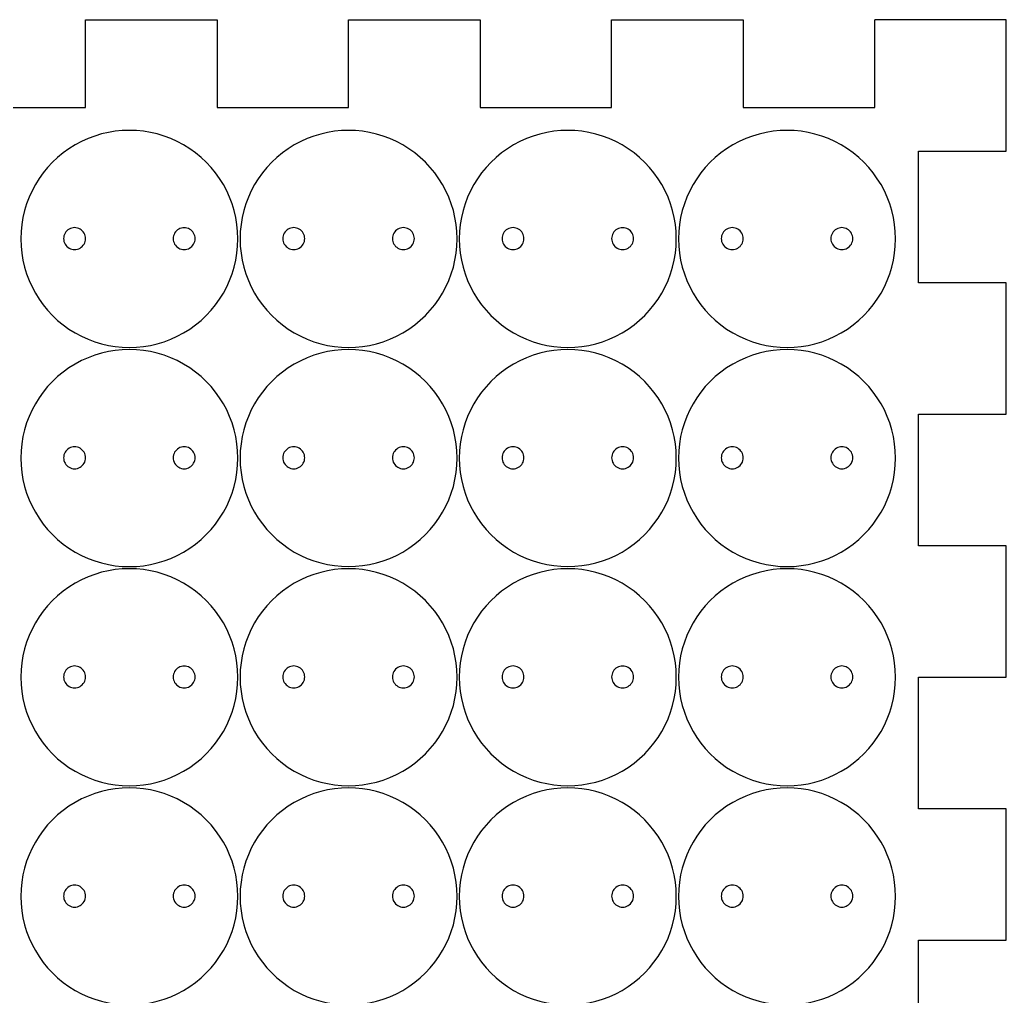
# Model space of a CAD drawing. Extents: x 0 to 163, y 0 to 185.
# Drawn here: x 116.8 to 161.8, y 139.34 to 183.9 of the extents above; entities that cross this region are included whole.
import ezdxf

# ---------------------------------------------------------------- set-up
doc = ezdxf.new("R2010")
doc.units = 0
doc.layers.add('Cut', color=7, linetype='CONTINUOUS')
doc.layers.add('Engrave', color=7, linetype='CONTINUOUS')

msp = doc.modelspace()

# ---------------------------------------------------------------- linework, layer by layer
at = {"layer": 'Cut', "color": 7}
for points in [[(119.802353, 183.898198), (125.802353, 183.898198)], [(119.802353, 179.898198), (119.802353, 183.898198)], [(125.802353, 183.898198), (125.802353, 179.898198)], [(131.802353, 179.898198), (131.802353, 183.898198)], [(131.802353, 183.898198), (137.802353, 183.898198)], [(137.802353, 183.898198), (137.802353, 179.898198)], [(143.802353, 179.898198), (143.802353, 183.898198)], [(143.802353, 183.898198), (149.802353, 183.898198)], [(149.802353, 183.898198), (149.802353, 179.898198)], [(161.802353, 183.898198), (155.802353, 183.898198)], [(155.802353, 179.898198), (155.802353, 183.898198)], [(161.802353, 177.898198), (161.802353, 183.898198)], [(113.802353, 179.898198), (119.802353, 179.898198)], [(125.802353, 179.898198), (131.802353, 179.898198)], [(137.802353, 179.898198), (143.802353, 179.898198)], [(149.802353, 179.898198), (155.802353, 179.898198)], [(157.802353, 171.898198), (157.802353, 177.898198)], [(157.802353, 177.898198), (161.802353, 177.898198)], [(161.802353, 171.898198), (157.802353, 171.898198)], [(161.802353, 165.898198), (161.802353, 171.898198)], [(157.802353, 165.898198), (161.802353, 165.898198)], [(157.802353, 159.898198), (157.802353, 165.898198)], [(161.802353, 153.898198), (161.802353, 159.898198), (157.802353, 159.898198)], [(157.802353, 147.898198), (157.802353, 153.898198)], [(157.802353, 153.898198), (161.802353, 153.898198)], [(161.802353, 147.898198), (157.802353, 147.898198)], [(161.802353, 141.898198), (161.802353, 147.898198)], [(157.802353, 135.898198), (157.802353, 141.898198)], [(157.802353, 141.898198), (161.802353, 141.898198)]]:
    msp.add_lwpolyline(points, dxfattribs=at)
for points in [[(119.802383, 173.909978)], [(124.802383, 173.909978)], [(129.802383, 173.909978)], [(134.802383, 173.909978)], [(139.802383, 173.909978)], [(144.802383, 173.909978)], [(149.802383, 173.909978)], [(154.802383, 173.909978)], [(119.802383, 163.909978)], [(124.802383, 163.909978)], [(129.802383, 163.909978)], [(134.802383, 163.909978)], [(139.802383, 163.909978)], [(144.802383, 163.909978)], [(149.802383, 163.909978)], [(154.802383, 163.909978)], [(119.802383, 153.909978)], [(124.802383, 153.909978)], [(129.802383, 153.909978)], [(134.802383, 153.909978)], [(139.802383, 153.909978)], [(144.802383, 153.909978)], [(149.802383, 153.909978)], [(154.802383, 153.909978)], [(119.802383, 143.909978)], [(124.802383, 143.909978)], [(129.802383, 143.909978)], [(134.802383, 143.909978)], [(139.802383, 143.909978)], [(144.802383, 143.909978)], [(149.802383, 143.909978)], [(154.802383, 143.909978)]]:
    msp.add_lwpolyline(points, close=True, dxfattribs=at)
for points in [[(119.052179, 174.34358), (118.897375, 174.254106), (118.802131, 174.088779), (118.802383, 173.909978)], [(119.552588, 174.34358), (119.397783, 174.433054), (119.206983, 174.433054), (119.052179, 174.34358)], [(119.802383, 173.909978), (119.802636, 174.088779), (119.707392, 174.254106), (119.552588, 174.34358)], [(124.052313, 174.343195), (123.897576, 174.253824), (123.802296, 174.088669), (123.802383, 173.909978)], [(124.552454, 174.343195), (124.397718, 174.432565), (124.207049, 174.432565), (124.052313, 174.343195)], [(124.802383, 173.909978), (124.802471, 174.088669), (124.707191, 174.253824), (124.552454, 174.343195)], [(129.052179, 174.34358), (128.897375, 174.254106), (128.802131, 174.088779), (128.802383, 173.909978)], [(129.552588, 174.34358), (129.397783, 174.433054), (129.206983, 174.433054), (129.052179, 174.34358)], [(129.802383, 173.909978), (129.802636, 174.088779), (129.707392, 174.254106), (129.552588, 174.34358)], [(134.052179, 174.34358), (133.897375, 174.254106), (133.802131, 174.088779), (133.802383, 173.909978)], [(134.552588, 174.34358), (134.397783, 174.433054), (134.206983, 174.433054), (134.052179, 174.34358)], [(134.802383, 173.909978), (134.802636, 174.088779), (134.707392, 174.254106), (134.552588, 174.34358)], [(139.052179, 174.34358), (138.897375, 174.254106), (138.802131, 174.088779), (138.802383, 173.909978)], [(139.552588, 174.34358), (139.397783, 174.433054), (139.206983, 174.433054), (139.052179, 174.34358)], [(139.802383, 173.909978), (139.802636, 174.088779), (139.707392, 174.254106), (139.552588, 174.34358)], [(144.052313, 174.343195), (143.897576, 174.253824), (143.802296, 174.088669), (143.802383, 173.909978)], [(144.552454, 174.343195), (144.397718, 174.432565), (144.207049, 174.432565), (144.052313, 174.343195)], [(144.802383, 173.909978), (144.802471, 174.088669), (144.707191, 174.253824), (144.552454, 174.343195)], [(149.05222, 174.343462), (148.897436, 174.25402), (148.802181, 174.088745), (148.802383, 173.909978)], [(149.552547, 174.343462), (149.397763, 174.432904), (149.207004, 174.432904), (149.05222, 174.343462)], [(149.802383, 173.909978), (149.802586, 174.088745), (149.70733, 174.25402), (149.552547, 174.343462)], [(154.052179, 174.34358), (153.897375, 174.254106), (153.802131, 174.088779), (153.802383, 173.909978)], [(154.552588, 174.34358), (154.397783, 174.433054), (154.206983, 174.433054), (154.052179, 174.34358)], [(154.802383, 173.909978), (154.802636, 174.088779), (154.707392, 174.254106), (154.552588, 174.34358)], [(118.802383, 173.909978), (118.802131, 173.731176), (118.897375, 173.565849), (119.052179, 173.476375)], [(119.552588, 173.476375), (119.707392, 173.565849), (119.802636, 173.731176), (119.802383, 173.909978)], [(123.802383, 173.909978), (123.802296, 173.731287), (123.897576, 173.566132), (124.052313, 173.476761)], [(124.552454, 173.476761), (124.707191, 173.566132), (124.802471, 173.731287), (124.802383, 173.909978)], [(128.802383, 173.909978), (128.802131, 173.731176), (128.897375, 173.565849), (129.052179, 173.476375)], [(129.552588, 173.476375), (129.707392, 173.565849), (129.802636, 173.731176), (129.802383, 173.909978)], [(133.802383, 173.909978), (133.802131, 173.731176), (133.897375, 173.565849), (134.052179, 173.476375)], [(134.552588, 173.476375), (134.707392, 173.565849), (134.802636, 173.731176), (134.802383, 173.909978)], [(138.802383, 173.909978), (138.802131, 173.731176), (138.897375, 173.565849), (139.052179, 173.476375)], [(139.552588, 173.476375), (139.707392, 173.565849), (139.802636, 173.731176), (139.802383, 173.909978)], [(143.802383, 173.909978), (143.802296, 173.731287), (143.897576, 173.566132), (144.052313, 173.476761)], [(144.552454, 173.476761), (144.707191, 173.566132), (144.802471, 173.731287), (144.802383, 173.909978)], [(148.802383, 173.909978), (148.802181, 173.73121), (148.897436, 173.565936), (149.05222, 173.476493)], [(149.552547, 173.476493), (149.70733, 173.565936), (149.802586, 173.73121), (149.802383, 173.909978)], [(153.802383, 173.909978), (153.802131, 173.731176), (153.897375, 173.565849), (154.052179, 173.476375)], [(154.552588, 173.476375), (154.707392, 173.565849), (154.802636, 173.731176), (154.802383, 173.909978)], [(119.052179, 173.476375), (119.206983, 173.386902), (119.397783, 173.386902), (119.552588, 173.476375)], [(124.052313, 173.476761), (124.207049, 173.38739), (124.397718, 173.38739), (124.552454, 173.476761)], [(129.052179, 173.476375), (129.206983, 173.386902), (129.397783, 173.386902), (129.552588, 173.476375)], [(134.052179, 173.476375), (134.206983, 173.386902), (134.397783, 173.386902), (134.552588, 173.476375)], [(139.052179, 173.476375), (139.206983, 173.386902), (139.397783, 173.386902), (139.552588, 173.476375)], [(144.052313, 173.476761), (144.207049, 173.38739), (144.397718, 173.38739), (144.552454, 173.476761)], [(149.05222, 173.476493), (149.207004, 173.387051), (149.397763, 173.387051), (149.552547, 173.476493)], [(154.052179, 173.476375), (154.206983, 173.386902), (154.397783, 173.386902), (154.552588, 173.476375)], [(119.052179, 164.34358), (118.897375, 164.254106), (118.802131, 164.088779), (118.802383, 163.909978)], [(119.552588, 164.34358), (119.397783, 164.433054), (119.206983, 164.433054), (119.052179, 164.34358)], [(119.802383, 163.909978), (119.802636, 164.088779), (119.707392, 164.254106), (119.552588, 164.34358)], [(124.052313, 164.343195), (123.897576, 164.253824), (123.802296, 164.088669), (123.802383, 163.909978)], [(124.552454, 164.343195), (124.397718, 164.432565), (124.207049, 164.432565), (124.052313, 164.343195)], [(124.802383, 163.909978), (124.802471, 164.088669), (124.707191, 164.253824), (124.552454, 164.343195)], [(129.052179, 164.34358), (128.897375, 164.254106), (128.802131, 164.088779), (128.802383, 163.909978)], [(129.552588, 164.34358), (129.397783, 164.433054), (129.206983, 164.433054), (129.052179, 164.34358)], [(129.802383, 163.909978), (129.802636, 164.088779), (129.707392, 164.254106), (129.552588, 164.34358)], [(134.052179, 164.34358), (133.897375, 164.254106), (133.802131, 164.088779), (133.802383, 163.909978)], [(134.552588, 164.34358), (134.397783, 164.433054), (134.206983, 164.433054), (134.052179, 164.34358)], [(134.802383, 163.909978), (134.802636, 164.088779), (134.707392, 164.254106), (134.552588, 164.34358)], [(139.052179, 164.34358), (138.897375, 164.254106), (138.802131, 164.088779), (138.802383, 163.909978)], [(139.552588, 164.34358), (139.397783, 164.433054), (139.206983, 164.433054), (139.052179, 164.34358)], [(139.802383, 163.909978), (139.802636, 164.088779), (139.707392, 164.254106), (139.552588, 164.34358)], [(144.052313, 164.343195), (143.897576, 164.253824), (143.802296, 164.088669), (143.802383, 163.909978)], [(144.552454, 164.343195), (144.397718, 164.432565), (144.207049, 164.432565), (144.052313, 164.343195)], [(144.802383, 163.909978), (144.802471, 164.088669), (144.707191, 164.253824), (144.552454, 164.343195)], [(149.05222, 164.343462), (148.897436, 164.25402), (148.802181, 164.088745), (148.802383, 163.909978)], [(149.552547, 164.343462), (149.397763, 164.432904), (149.207004, 164.432904), (149.05222, 164.343462)], [(149.802383, 163.909978), (149.802586, 164.088745), (149.70733, 164.25402), (149.552547, 164.343462)], [(154.052179, 164.34358), (153.897375, 164.254106), (153.802131, 164.088779), (153.802383, 163.909978)], [(154.552588, 164.34358), (154.397783, 164.433054), (154.206983, 164.433054), (154.052179, 164.34358)], [(154.802383, 163.909978), (154.802636, 164.088779), (154.707392, 164.254106), (154.552588, 164.34358)], [(118.802383, 163.909978), (118.802131, 163.731176), (118.897375, 163.565849), (119.052179, 163.476375)], [(119.552588, 163.476375), (119.707392, 163.565849), (119.802636, 163.731176), (119.802383, 163.909978)], [(123.802383, 163.909978), (123.802296, 163.731287), (123.897576, 163.566132), (124.052313, 163.476761)], [(124.552454, 163.476761), (124.707191, 163.566132), (124.802471, 163.731287), (124.802383, 163.909978)], [(128.802383, 163.909978), (128.802131, 163.731176), (128.897375, 163.565849), (129.052179, 163.476375)], [(129.552588, 163.476375), (129.707392, 163.565849), (129.802636, 163.731176), (129.802383, 163.909978)], [(133.802383, 163.909978), (133.802131, 163.731176), (133.897375, 163.565849), (134.052179, 163.476375)], [(134.552588, 163.476375), (134.707392, 163.565849), (134.802636, 163.731176), (134.802383, 163.909978)], [(138.802383, 163.909978), (138.802131, 163.731176), (138.897375, 163.565849), (139.052179, 163.476375)], [(139.552588, 163.476375), (139.707392, 163.565849), (139.802636, 163.731176), (139.802383, 163.909978)], [(143.802383, 163.909978), (143.802296, 163.731287), (143.897576, 163.566132), (144.052313, 163.476761)], [(144.552454, 163.476761), (144.707191, 163.566132), (144.802471, 163.731287), (144.802383, 163.909978)], [(148.802383, 163.909978), (148.802181, 163.73121), (148.897436, 163.565936), (149.05222, 163.476493)], [(149.552547, 163.476493), (149.70733, 163.565936), (149.802586, 163.73121), (149.802383, 163.909978)], [(153.802383, 163.909978), (153.802131, 163.731176), (153.897375, 163.565849), (154.052179, 163.476375)], [(154.552588, 163.476375), (154.707392, 163.565849), (154.802636, 163.731176), (154.802383, 163.909978)], [(119.052179, 163.476375), (119.206983, 163.386902), (119.397783, 163.386902), (119.552588, 163.476375)], [(124.052313, 163.476761), (124.207049, 163.38739), (124.397718, 163.38739), (124.552454, 163.476761)], [(129.052179, 163.476375), (129.206983, 163.386902), (129.397783, 163.386902), (129.552588, 163.476375)], [(134.052179, 163.476375), (134.206983, 163.386902), (134.397783, 163.386902), (134.552588, 163.476375)], [(139.052179, 163.476375), (139.206983, 163.386902), (139.397783, 163.386902), (139.552588, 163.476375)], [(144.052313, 163.476761), (144.207049, 163.38739), (144.397718, 163.38739), (144.552454, 163.476761)], [(149.05222, 163.476493), (149.207004, 163.387051), (149.397763, 163.387051), (149.552547, 163.476493)], [(154.052179, 163.476375), (154.206983, 163.386902), (154.397783, 163.386902), (154.552588, 163.476375)], [(119.552588, 154.34358), (119.397783, 154.433054), (119.206983, 154.433054), (119.052179, 154.34358)], [(124.552454, 154.343195), (124.397718, 154.432565), (124.207049, 154.432565), (124.052313, 154.343195)], [(129.552588, 154.34358), (129.397783, 154.433054), (129.206983, 154.433054), (129.052179, 154.34358)], [(134.552588, 154.34358), (134.397783, 154.433054), (134.206983, 154.433054), (134.052179, 154.34358)], [(139.552588, 154.34358), (139.397783, 154.433054), (139.206983, 154.433054), (139.052179, 154.34358)], [(144.552454, 154.343195), (144.397718, 154.432565), (144.207049, 154.432565), (144.052313, 154.343195)], [(149.552547, 154.343462), (149.397763, 154.432904), (149.207004, 154.432904), (149.05222, 154.343462)], [(154.552588, 154.34358), (154.397783, 154.433054), (154.206983, 154.433054), (154.052179, 154.34358)], [(119.052179, 154.34358), (118.897375, 154.254106), (118.802131, 154.088779), (118.802383, 153.909978)], [(118.802383, 153.909978), (118.802131, 153.731176), (118.897375, 153.565849), (119.052179, 153.476375)], [(119.802383, 153.909978), (119.802636, 154.088779), (119.707392, 154.254106), (119.552588, 154.34358)], [(119.552588, 153.476375), (119.707392, 153.565849), (119.802636, 153.731176), (119.802383, 153.909978)], [(124.052313, 154.343195), (123.897576, 154.253824), (123.802296, 154.088669), (123.802383, 153.909978)], [(123.802383, 153.909978), (123.802296, 153.731287), (123.897576, 153.566132), (124.052313, 153.476761)], [(124.802383, 153.909978), (124.802471, 154.088669), (124.707191, 154.253824), (124.552454, 154.343195)], [(124.552454, 153.476761), (124.707191, 153.566132), (124.802471, 153.731287), (124.802383, 153.909978)], [(129.052179, 154.34358), (128.897375, 154.254106), (128.802131, 154.088779), (128.802383, 153.909978)], [(128.802383, 153.909978), (128.802131, 153.731176), (128.897375, 153.565849), (129.052179, 153.476375)], [(129.802383, 153.909978), (129.802636, 154.088779), (129.707392, 154.254106), (129.552588, 154.34358)], [(129.552588, 153.476375), (129.707392, 153.565849), (129.802636, 153.731176), (129.802383, 153.909978)], [(134.052179, 154.34358), (133.897375, 154.254106), (133.802131, 154.088779), (133.802383, 153.909978)], [(133.802383, 153.909978), (133.802131, 153.731176), (133.897375, 153.565849), (134.052179, 153.476375)], [(134.802383, 153.909978), (134.802636, 154.088779), (134.707392, 154.254106), (134.552588, 154.34358)], [(134.552588, 153.476375), (134.707392, 153.565849), (134.802636, 153.731176), (134.802383, 153.909978)], [(139.052179, 154.34358), (138.897375, 154.254106), (138.802131, 154.088779), (138.802383, 153.909978)], [(138.802383, 153.909978), (138.802131, 153.731176), (138.897375, 153.565849), (139.052179, 153.476375)], [(139.802383, 153.909978), (139.802636, 154.088779), (139.707392, 154.254106), (139.552588, 154.34358)], [(139.552588, 153.476375), (139.707392, 153.565849), (139.802636, 153.731176), (139.802383, 153.909978)], [(144.052313, 154.343195), (143.897576, 154.253824), (143.802296, 154.088669), (143.802383, 153.909978)], [(143.802383, 153.909978), (143.802296, 153.731287), (143.897576, 153.566132), (144.052313, 153.476761)], [(144.802383, 153.909978), (144.802471, 154.088669), (144.707191, 154.253824), (144.552454, 154.343195)], [(144.552454, 153.476761), (144.707191, 153.566132), (144.802471, 153.731287), (144.802383, 153.909978)], [(149.05222, 154.343462), (148.897436, 154.25402), (148.802181, 154.088745), (148.802383, 153.909978)], [(148.802383, 153.909978), (148.802181, 153.73121), (148.897436, 153.565936), (149.05222, 153.476493)], [(149.802383, 153.909978), (149.802586, 154.088745), (149.70733, 154.25402), (149.552547, 154.343462)], [(149.552547, 153.476493), (149.70733, 153.565936), (149.802586, 153.73121), (149.802383, 153.909978)], [(154.052179, 154.34358), (153.897375, 154.254106), (153.802131, 154.088779), (153.802383, 153.909978)], [(153.802383, 153.909978), (153.802131, 153.731176), (153.897375, 153.565849), (154.052179, 153.476375)], [(154.802383, 153.909978), (154.802636, 154.088779), (154.707392, 154.254106), (154.552588, 154.34358)], [(154.552588, 153.476375), (154.707392, 153.565849), (154.802636, 153.731176), (154.802383, 153.909978)], [(119.052179, 153.476375), (119.206983, 153.386902), (119.397783, 153.386902), (119.552588, 153.476375)], [(124.052313, 153.476761), (124.207049, 153.38739), (124.397718, 153.38739), (124.552454, 153.476761)], [(129.052179, 153.476375), (129.206983, 153.386902), (129.397783, 153.386902), (129.552588, 153.476375)], [(134.052179, 153.476375), (134.206983, 153.386902), (134.397783, 153.386902), (134.552588, 153.476375)], [(139.052179, 153.476375), (139.206983, 153.386902), (139.397783, 153.386902), (139.552588, 153.476375)], [(144.052313, 153.476761), (144.207049, 153.38739), (144.397718, 153.38739), (144.552454, 153.476761)], [(149.05222, 153.476493), (149.207004, 153.387051), (149.397763, 153.387051), (149.552547, 153.476493)], [(154.052179, 153.476375), (154.206983, 153.386902), (154.397783, 153.386902), (154.552588, 153.476375)], [(119.052179, 144.34358), (118.897375, 144.254106), (118.802131, 144.088779), (118.802383, 143.909978)], [(119.552588, 144.34358), (119.397783, 144.433054), (119.206983, 144.433054), (119.052179, 144.34358)], [(119.802383, 143.909978), (119.802636, 144.088779), (119.707392, 144.254106), (119.552588, 144.34358)], [(124.052313, 144.343195), (123.897576, 144.253824), (123.802296, 144.088669), (123.802383, 143.909978)], [(124.552454, 144.343195), (124.397718, 144.432565), (124.207049, 144.432565), (124.052313, 144.343195)], [(124.802383, 143.909978), (124.802471, 144.088669), (124.707191, 144.253824), (124.552454, 144.343195)], [(129.052179, 144.34358), (128.897375, 144.254106), (128.802131, 144.088779), (128.802383, 143.909978)], [(129.552588, 144.34358), (129.397783, 144.433054), (129.206983, 144.433054), (129.052179, 144.34358)], [(129.802383, 143.909978), (129.802636, 144.088779), (129.707392, 144.254106), (129.552588, 144.34358)], [(134.052179, 144.34358), (133.897375, 144.254106), (133.802131, 144.088779), (133.802383, 143.909978)], [(134.552588, 144.34358), (134.397783, 144.433054), (134.206983, 144.433054), (134.052179, 144.34358)], [(134.802383, 143.909978), (134.802636, 144.088779), (134.707392, 144.254106), (134.552588, 144.34358)], [(139.052179, 144.34358), (138.897375, 144.254106), (138.802131, 144.088779), (138.802383, 143.909978)], [(139.552588, 144.34358), (139.397783, 144.433054), (139.206983, 144.433054), (139.052179, 144.34358)], [(139.802383, 143.909978), (139.802636, 144.088779), (139.707392, 144.254106), (139.552588, 144.34358)], [(144.052313, 144.343195), (143.897576, 144.253824), (143.802296, 144.088669), (143.802383, 143.909978)], [(144.552454, 144.343195), (144.397718, 144.432565), (144.207049, 144.432565), (144.052313, 144.343195)], [(144.802383, 143.909978), (144.802471, 144.088669), (144.707191, 144.253824), (144.552454, 144.343195)], [(149.05222, 144.343462), (148.897436, 144.25402), (148.802181, 144.088745), (148.802383, 143.909978)], [(149.552547, 144.343462), (149.397763, 144.432904), (149.207004, 144.432904), (149.05222, 144.343462)], [(149.802383, 143.909978), (149.802586, 144.088745), (149.70733, 144.25402), (149.552547, 144.343462)], [(154.052179, 144.34358), (153.897375, 144.254106), (153.802131, 144.088779), (153.802383, 143.909978)], [(154.552588, 144.34358), (154.397783, 144.433054), (154.206983, 144.433054), (154.052179, 144.34358)], [(154.802383, 143.909978), (154.802636, 144.088779), (154.707392, 144.254106), (154.552588, 144.34358)], [(118.802383, 143.909978), (118.802131, 143.731176), (118.897375, 143.565849), (119.052179, 143.476375)], [(119.552588, 143.476375), (119.707392, 143.565849), (119.802636, 143.731176), (119.802383, 143.909978)], [(123.802383, 143.909978), (123.802296, 143.731287), (123.897576, 143.566132), (124.052313, 143.476761)], [(124.552454, 143.476761), (124.707191, 143.566132), (124.802471, 143.731287), (124.802383, 143.909978)], [(128.802383, 143.909978), (128.802131, 143.731176), (128.897375, 143.565849), (129.052179, 143.476375)], [(129.552588, 143.476375), (129.707392, 143.565849), (129.802636, 143.731176), (129.802383, 143.909978)], [(133.802383, 143.909978), (133.802131, 143.731176), (133.897375, 143.565849), (134.052179, 143.476375)], [(134.552588, 143.476375), (134.707392, 143.565849), (134.802636, 143.731176), (134.802383, 143.909978)], [(138.802383, 143.909978), (138.802131, 143.731176), (138.897375, 143.565849), (139.052179, 143.476375)], [(139.552588, 143.476375), (139.707392, 143.565849), (139.802636, 143.731176), (139.802383, 143.909978)], [(143.802383, 143.909978), (143.802296, 143.731287), (143.897576, 143.566132), (144.052313, 143.476761)], [(144.552454, 143.476761), (144.707191, 143.566132), (144.802471, 143.731287), (144.802383, 143.909978)], [(148.802383, 143.909978), (148.802181, 143.73121), (148.897436, 143.565936), (149.05222, 143.476493)], [(149.552547, 143.476493), (149.70733, 143.565936), (149.802586, 143.73121), (149.802383, 143.909978)], [(153.802383, 143.909978), (153.802131, 143.731176), (153.897375, 143.565849), (154.052179, 143.476375)], [(154.552588, 143.476375), (154.707392, 143.565849), (154.802636, 143.731176), (154.802383, 143.909978)], [(119.052179, 143.476375), (119.206983, 143.386902), (119.397783, 143.386902), (119.552588, 143.476375)], [(124.052313, 143.476761), (124.207049, 143.38739), (124.397718, 143.38739), (124.552454, 143.476761)], [(129.052179, 143.476375), (129.206983, 143.386902), (129.397783, 143.386902), (129.552588, 143.476375)], [(134.052179, 143.476375), (134.206983, 143.386902), (134.397783, 143.386902), (134.552588, 143.476375)], [(139.052179, 143.476375), (139.206983, 143.386902), (139.397783, 143.386902), (139.552588, 143.476375)], [(144.052313, 143.476761), (144.207049, 143.38739), (144.397718, 143.38739), (144.552454, 143.476761)], [(149.05222, 143.476493), (149.207004, 143.387051), (149.397763, 143.387051), (149.552547, 143.476493)], [(154.052179, 143.476375), (154.206983, 143.386902), (154.397783, 143.386902), (154.552588, 143.476375)]]:
    msp.add_open_spline(points, degree=3, dxfattribs=at)
at = {"layer": 'Engrave', "color": 7}
for points in [[(126.752353, 173.898198)], [(136.752353, 173.898198)], [(146.752353, 173.898198)], [(156.752353, 173.898198)], [(126.752353, 163.898198)], [(136.752353, 163.898198)], [(146.752353, 163.898198)], [(156.752353, 163.898198)], [(126.752353, 153.898198)], [(136.752353, 153.898198)], [(146.752353, 153.898198)], [(156.752353, 153.898198)], [(126.752353, 143.898198)], [(136.752353, 143.898198)], [(146.752353, 143.898198)], [(156.752353, 143.898198)]]:
    msp.add_lwpolyline(points, close=True, dxfattribs=at)
for points in [[(124.278262, 178.187646), (122.746265, 179.072578), (120.858442, 179.072578), (119.326445, 178.187646)], [(134.27776, 178.186196), (132.746018, 179.070741), (130.858689, 179.070741), (129.326947, 178.186196)], [(144.277353, 178.185023), (142.745818, 179.069256), (140.858889, 179.069256), (139.327353, 178.185023)], [(154.27776, 178.186196), (152.746018, 179.070741), (150.858689, 179.070741), (149.326947, 178.186196)], [(119.326445, 178.187646), (117.794447, 177.302714), (116.851229, 175.667412), (116.852353, 173.898198)], [(126.752353, 173.898198), (126.753478, 175.667412), (125.810259, 177.302714), (124.278262, 178.187646)], [(129.326947, 178.186196), (127.795205, 177.301651), (126.851851, 175.666998), (126.852353, 173.898198)], [(136.752353, 173.898198), (136.752856, 175.666998), (135.809502, 177.301651), (134.27776, 178.186196)], [(139.327353, 178.185023), (137.795818, 177.300791), (136.852353, 175.666662), (136.852353, 173.898198)], [(146.752353, 173.898198), (146.752353, 175.666662), (145.808889, 177.300791), (144.277353, 178.185023)], [(149.326947, 178.186196), (147.795205, 177.301651), (146.851851, 175.666998), (146.852353, 173.898198)], [(156.752353, 173.898198), (156.752856, 175.666998), (155.809502, 177.301651), (154.27776, 178.186196)], [(116.852353, 173.898198), (116.851229, 172.128984), (117.794447, 170.493681), (119.326445, 169.608749)], [(124.278262, 169.608749), (125.810259, 170.493681), (126.753478, 172.128984), (126.752353, 173.898198)], [(126.852353, 173.898198), (126.852353, 172.129733), (127.795818, 170.495604), (129.327353, 169.611372)], [(134.277353, 169.611372), (135.808889, 170.495604), (136.752353, 172.129733), (136.752353, 173.898198)], [(136.852353, 173.898198), (136.852353, 172.129733), (137.795818, 170.495604), (139.327353, 169.611372)], [(144.277353, 169.611372), (145.808889, 170.495604), (146.752353, 172.129733), (146.752353, 173.898198)], [(146.852353, 173.898198), (146.851851, 172.129398), (147.795205, 170.494744), (149.326947, 169.610199)], [(154.27776, 169.610199), (155.809502, 170.494744), (156.752856, 172.129398), (156.752353, 173.898198)], [(119.326445, 169.608749), (120.858442, 168.723817), (122.746265, 168.723817), (124.278262, 169.608749)], [(129.327353, 169.611372), (130.858889, 168.72714), (132.745818, 168.72714), (134.277353, 169.611372)], [(139.327353, 169.611372), (140.858889, 168.72714), (142.745818, 168.72714), (144.277353, 169.611372)], [(149.326947, 169.610199), (150.858689, 168.725654), (152.746018, 168.725654), (154.27776, 169.610199)], [(124.278262, 168.187646), (122.746265, 169.072578), (120.858442, 169.072578), (119.326445, 168.187646)], [(134.27776, 168.186196), (132.746018, 169.070741), (130.858689, 169.070741), (129.326947, 168.186196)], [(144.277353, 168.185023), (142.745818, 169.069256), (140.858889, 169.069256), (139.327353, 168.185023)], [(154.27776, 168.186196), (152.746018, 169.070741), (150.858689, 169.070741), (149.326947, 168.186196)], [(119.326445, 168.187646), (117.794447, 167.302714), (116.851229, 165.667412), (116.852353, 163.898198)], [(126.752353, 163.898198), (126.753478, 165.667412), (125.810259, 167.302714), (124.278262, 168.187646)], [(129.326947, 168.186196), (127.795205, 167.301651), (126.851851, 165.666998), (126.852353, 163.898198)], [(136.752353, 163.898198), (136.752856, 165.666998), (135.809502, 167.301651), (134.27776, 168.186196)], [(139.327353, 168.185023), (137.795818, 167.300791), (136.852353, 165.666662), (136.852353, 163.898198)], [(146.752353, 163.898198), (146.752353, 165.666662), (145.808889, 167.300791), (144.277353, 168.185023)], [(149.326947, 168.186196), (147.795205, 167.301651), (146.851851, 165.666998), (146.852353, 163.898198)], [(156.752353, 163.898198), (156.752856, 165.666998), (155.809502, 167.301651), (154.27776, 168.186196)], [(116.852353, 163.898198), (116.851229, 162.128984), (117.794447, 160.493681), (119.326445, 159.608749)], [(124.278262, 159.608749), (125.810259, 160.493681), (126.753478, 162.128984), (126.752353, 163.898198)], [(126.852353, 163.898198), (126.852353, 162.129733), (127.795818, 160.495604), (129.327353, 159.611372)], [(134.277353, 159.611372), (135.808889, 160.495604), (136.752353, 162.129733), (136.752353, 163.898198)], [(136.852353, 163.898198), (136.852353, 162.129733), (137.795818, 160.495604), (139.327353, 159.611372)], [(144.277353, 159.611372), (145.808889, 160.495604), (146.752353, 162.129733), (146.752353, 163.898198)], [(146.852353, 163.898198), (146.851851, 162.129398), (147.795205, 160.494744), (149.326947, 159.610199)], [(154.27776, 159.610199), (155.809502, 160.494744), (156.752856, 162.129398), (156.752353, 163.898198)], [(119.326445, 159.608749), (120.858442, 158.723817), (122.746265, 158.723817), (124.278262, 159.608749)], [(129.327353, 159.611372), (130.858889, 158.72714), (132.745818, 158.72714), (134.277353, 159.611372)], [(139.327353, 159.611372), (140.858889, 158.72714), (142.745818, 158.72714), (144.277353, 159.611372)], [(149.326947, 159.610199), (150.858689, 158.725654), (152.746018, 158.725654), (154.27776, 159.610199)], [(124.278262, 158.187646), (122.746265, 159.072578), (120.858442, 159.072578), (119.326445, 158.187646)], [(134.27776, 158.186196), (132.746018, 159.070741), (130.858689, 159.070741), (129.326947, 158.186196)], [(144.277353, 158.185023), (142.745818, 159.069256), (140.858889, 159.069256), (139.327353, 158.185023)], [(154.27776, 158.186196), (152.746018, 159.070741), (150.858689, 159.070741), (149.326947, 158.186196)], [(119.326445, 158.187646), (117.794447, 157.302714), (116.851229, 155.667412), (116.852353, 153.898198)], [(126.752353, 153.898198), (126.753478, 155.667412), (125.810259, 157.302714), (124.278262, 158.187646)], [(129.326947, 158.186196), (127.795205, 157.301651), (126.851851, 155.666998), (126.852353, 153.898198)], [(136.752353, 153.898198), (136.752856, 155.666998), (135.809502, 157.301651), (134.27776, 158.186196)], [(139.327353, 158.185023), (137.795818, 157.300791), (136.852353, 155.666662), (136.852353, 153.898198)], [(146.752353, 153.898198), (146.752353, 155.666662), (145.808889, 157.300791), (144.277353, 158.185023)], [(149.326947, 158.186196), (147.795205, 157.301651), (146.851851, 155.666998), (146.852353, 153.898198)], [(156.752353, 153.898198), (156.752856, 155.666998), (155.809502, 157.301651), (154.27776, 158.186196)], [(116.852353, 153.898198), (116.851229, 152.128984), (117.794447, 150.493681), (119.326445, 149.608749)], [(124.278262, 149.608749), (125.810259, 150.493681), (126.753478, 152.128984), (126.752353, 153.898198)], [(126.852353, 153.898198), (126.852353, 152.129733), (127.795818, 150.495604), (129.327353, 149.611372)], [(134.277353, 149.611372), (135.808889, 150.495604), (136.752353, 152.129733), (136.752353, 153.898198)], [(136.852353, 153.898198), (136.852353, 152.129733), (137.795818, 150.495604), (139.327353, 149.611372)], [(144.277353, 149.611372), (145.808889, 150.495604), (146.752353, 152.129733), (146.752353, 153.898198)], [(146.852353, 153.898198), (146.851851, 152.129398), (147.795205, 150.494744), (149.326947, 149.610199)], [(154.27776, 149.610199), (155.809502, 150.494744), (156.752856, 152.129398), (156.752353, 153.898198)], [(119.326445, 149.608749), (120.858442, 148.723817), (122.746265, 148.723817), (124.278262, 149.608749)], [(129.327353, 149.611372), (130.858889, 148.72714), (132.745818, 148.72714), (134.277353, 149.611372)], [(139.327353, 149.611372), (140.858889, 148.72714), (142.745818, 148.72714), (144.277353, 149.611372)], [(149.326947, 149.610199), (150.858689, 148.725654), (152.746018, 148.725654), (154.27776, 149.610199)], [(124.278262, 148.187646), (122.746265, 149.072578), (120.858442, 149.072578), (119.326445, 148.187646)], [(134.27776, 148.186196), (132.746018, 149.070741), (130.858689, 149.070741), (129.326947, 148.186196)], [(144.277353, 148.185023), (142.745818, 149.069256), (140.858889, 149.069256), (139.327353, 148.185023)], [(154.27776, 148.186196), (152.746018, 149.070741), (150.858689, 149.070741), (149.326947, 148.186196)], [(119.326445, 148.187646), (117.794447, 147.302714), (116.851229, 145.667412), (116.852353, 143.898198)], [(126.752353, 143.898198), (126.753478, 145.667412), (125.810259, 147.302714), (124.278262, 148.187646)], [(129.326947, 148.186196), (127.795205, 147.301651), (126.851851, 145.666998), (126.852353, 143.898198)], [(136.752353, 143.898198), (136.752856, 145.666998), (135.809502, 147.301651), (134.27776, 148.186196)], [(139.327353, 148.185023), (137.795818, 147.300791), (136.852353, 145.666662), (136.852353, 143.898198)], [(146.752353, 143.898198), (146.752353, 145.666662), (145.808889, 147.300791), (144.277353, 148.185023)], [(149.326947, 148.186196), (147.795205, 147.301651), (146.851851, 145.666998), (146.852353, 143.898198)], [(156.752353, 143.898198), (156.752856, 145.666998), (155.809502, 147.301651), (154.27776, 148.186196)], [(116.852353, 143.898198), (116.851229, 142.128984), (117.794447, 140.493681), (119.326445, 139.608749)], [(124.278262, 139.608749), (125.810259, 140.493681), (126.753478, 142.128984), (126.752353, 143.898198)], [(126.852353, 143.898198), (126.852353, 142.129733), (127.795818, 140.495604), (129.327353, 139.611372)], [(134.277353, 139.611372), (135.808889, 140.495604), (136.752353, 142.129733), (136.752353, 143.898198)], [(136.852353, 143.898198), (136.852353, 142.129733), (137.795818, 140.495604), (139.327353, 139.611372)], [(144.277353, 139.611372), (145.808889, 140.495604), (146.752353, 142.129733), (146.752353, 143.898198)], [(146.852353, 143.898198), (146.851851, 142.129398), (147.795205, 140.494744), (149.326947, 139.610199)], [(154.27776, 139.610199), (155.809502, 140.494744), (156.752856, 142.129398), (156.752353, 143.898198)], [(119.326445, 139.608749), (120.858442, 138.723817), (122.746265, 138.723817), (124.278262, 139.608749)], [(129.327353, 139.611372), (130.858889, 138.72714), (132.745818, 138.72714), (134.277353, 139.611372)], [(139.327353, 139.611372), (140.858889, 138.72714), (142.745818, 138.72714), (144.277353, 139.611372)], [(149.326947, 139.610199), (150.858689, 138.725654), (152.746018, 138.725654), (154.27776, 139.610199)]]:
    msp.add_open_spline(points, degree=3, dxfattribs=at)

doc.saveas('drawing.dxf')
